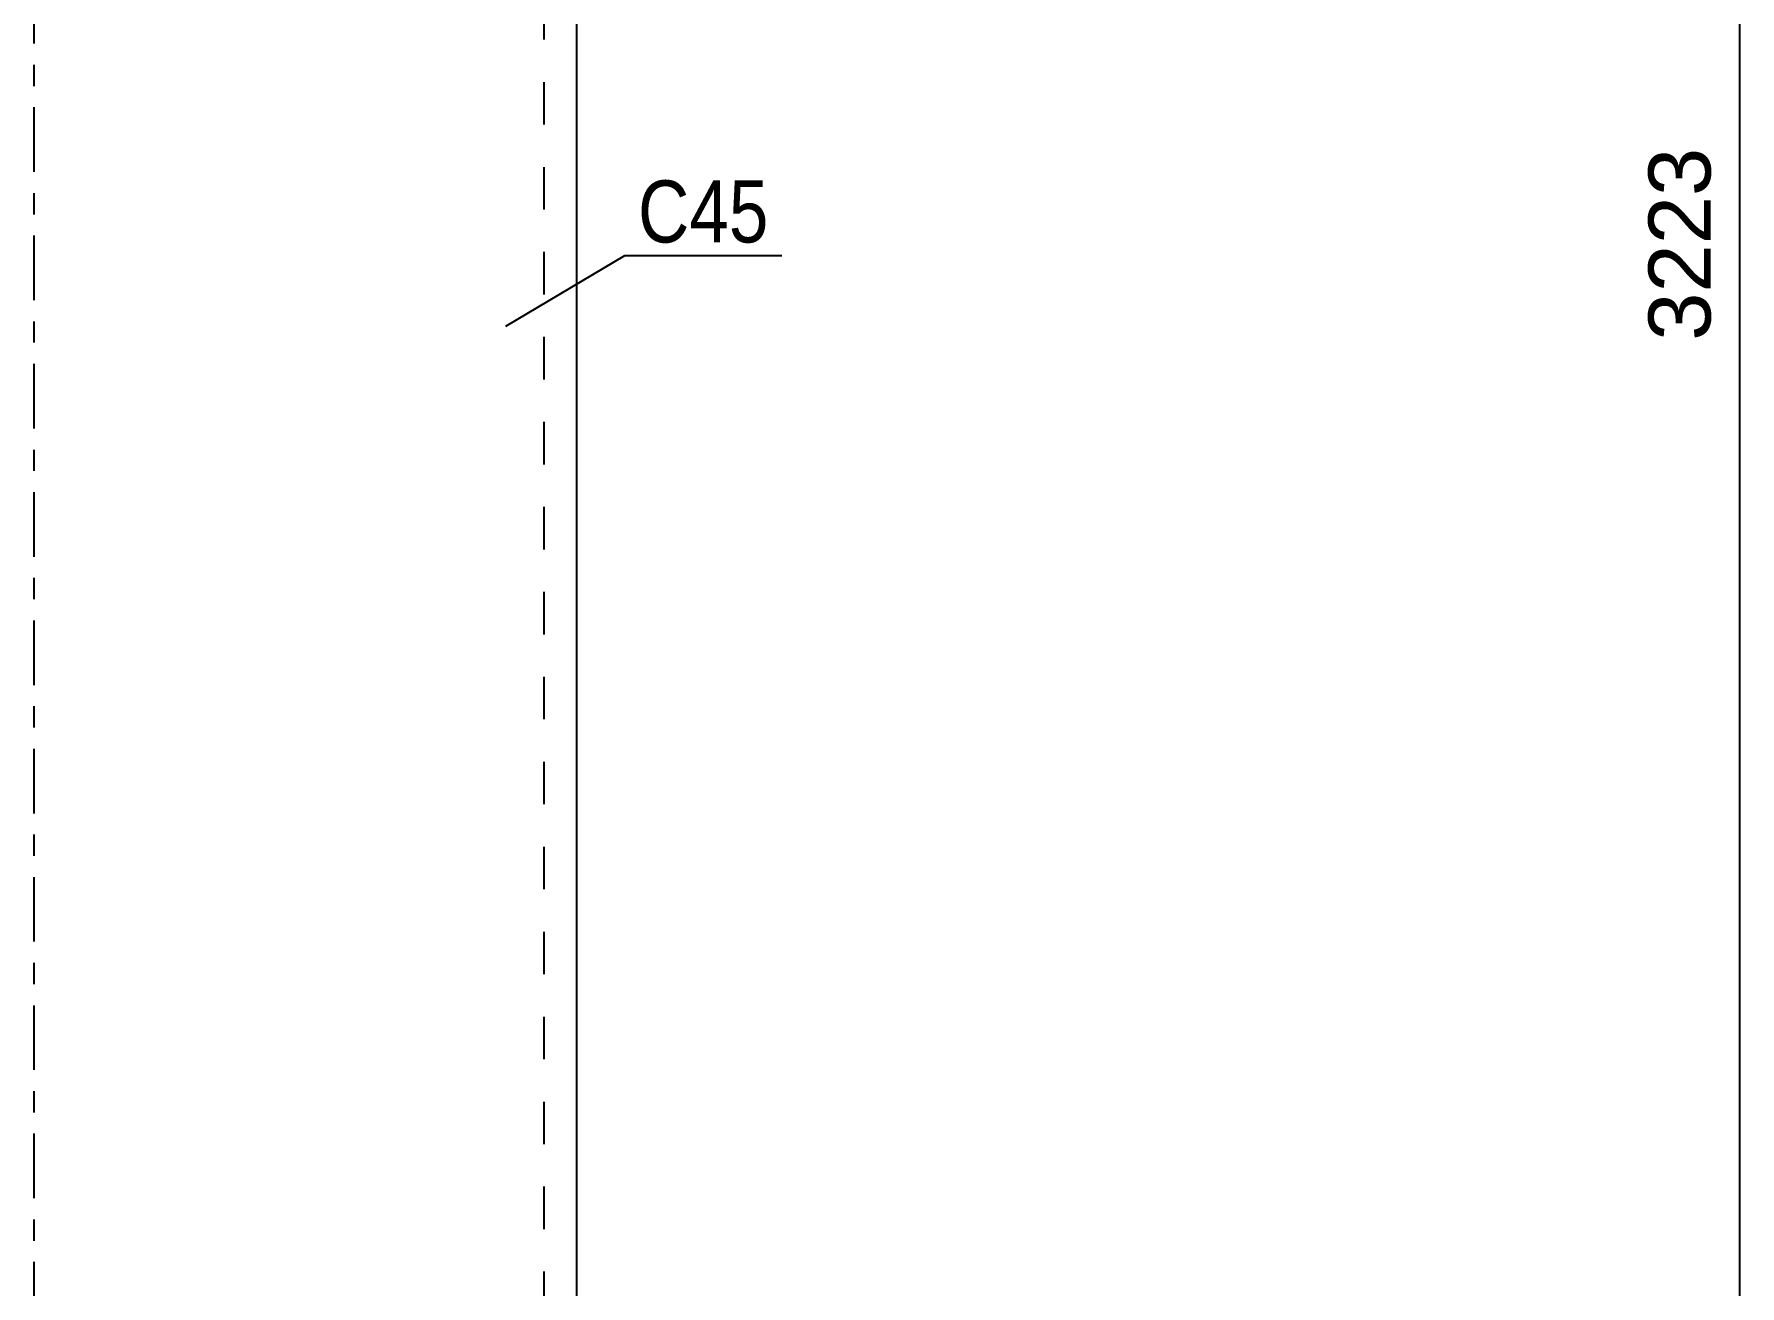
# Model space of a CAD drawing. Header units: millimetres. Extents: x -178 to 663, y -245 to 349.
# Drawn here: x 265.9 to 344.5, y 86.8 to 144.6 of the extents above; entities that cross this region are included whole.
import ezdxf

# ---------------------------------------------------------------- set-up
doc = ezdxf.new("R2010")
doc.units = ezdxf.units.MM
doc.linetypes.add('DXK_LINE_DOT2', pattern=[3.9198, 1.9599, -1.9599])
doc.linetypes.add('DXK_LINE_DOT3', pattern=[5.9187, 2.979, -0.9799, 0.9799, -0.9799])
doc.styles.add('Arial', font='ARIAL.TTF', dxfattribs={"height": 0.2})
doc.styles.add('Arial Narrow', font='ARIALN.TTF', dxfattribs={"height": 0.2})

# ---------------------------------------------------------------- blocks, each defined once
blk = doc.blocks.new('Part-339278997-16903 - 16823')
at = {"color": 7, "linetype": 'DXK_LINE_DOT3'}
blk.add_line((265.86, 25.752), (265.86, 224.666), dxfattribs=at)
at = {"color": 7, "linetype": 'DXK_LINE_DOT2'}
blk.add_line((289.36, 224.666), (289.36, 25.752), dxfattribs=at)
at = {"color": 2, "linetype": 'Continuous'}
blk.add_line((290.86, 224.666), (290.86, 25.752), dxfattribs=at)
blk = doc.blocks.new('StraightDimension-339278997-22822 - 16823')
at = {"color": 7, "linetype": 'Continuous'}
blk.add_line((344.508, 54.287), (344.508, 215.435), dxfattribs=at)
at = {"color": 0}
blk.add_wipeout([(343.758, 139.908), (339.558, 139.908), (339.558, 129.814), (343.758, 129.814)], dxfattribs=at)
at = {"color": 3, "style": 'Arial'}
blk.add_text('3223', height=2.8652, rotation=90.00021, dxfattribs=at).set_placement((343.158, 130.414))
blk = doc.blocks.new('Mark-339278997-23151 - 16823')
at = {"color": 30, "linetype": 'Continuous'}
for p, q in [((287.617, 131.086), (293.102, 134.35)), ((293.102, 134.35), (300.331, 134.35))]:
    blk.add_line(p, q, dxfattribs=at)
at = {"color": 0}
blk.add_wipeout([(299.731, 134.95), (299.731, 137.95), (293.702, 137.95), (293.702, 134.95)], dxfattribs=at)
blk.add_wipeout([(299.731, 134.95), (299.731, 137.95), (293.702, 137.95), (293.702, 134.95)], dxfattribs=at)
at = {"color": 3, "style": 'Arial Narrow'}
blk.add_text('C45', height=2.8633, dxfattribs=at).set_placement((293.702, 134.95))

msp = doc.modelspace()

# ---------------------------------------------------------------- block references
for name in ['Part-339278997-16903 - 16823', 'StraightDimension-339278997-22822 - 16823']:
    msp.add_blockref(name, (0, 0))

# ---------------------------------------------------------------- next in the draw order: block references
msp.add_blockref('Mark-339278997-23151 - 16823', (0, 0))

doc.saveas('drawing.dxf')
